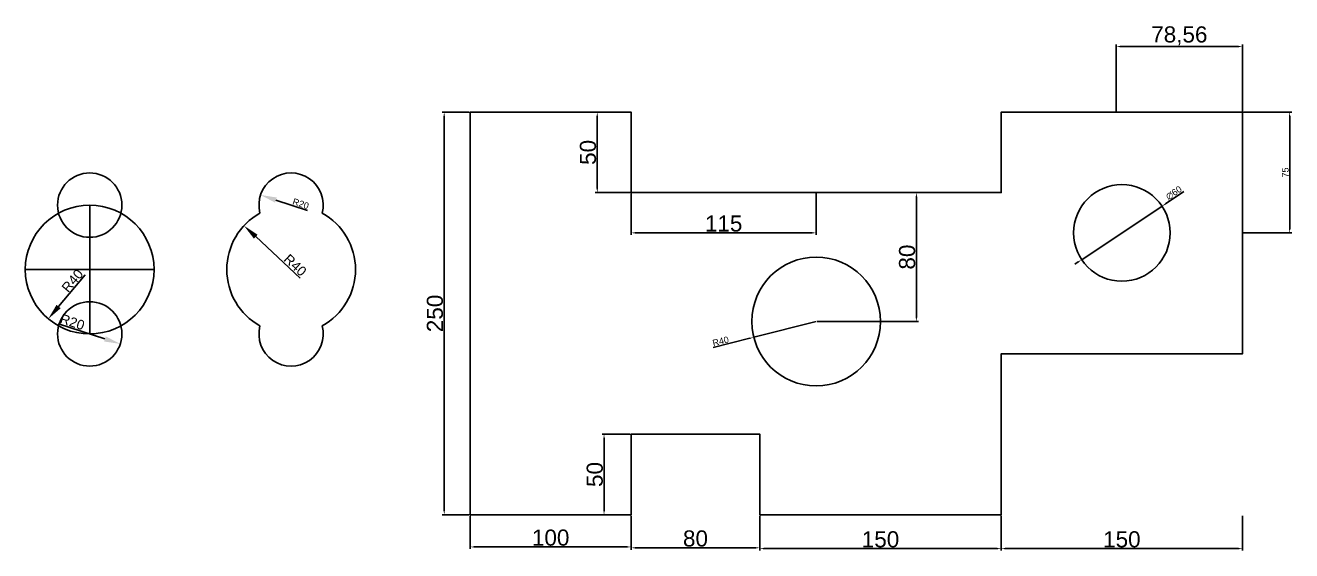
# Model space of a CAD drawing. Header units: millimetres. Extents: x 1484 to 6560, y 1637 to 2010.
# Drawn here: x 2297 to 3084, y 1684 to 2010 of the extents above; entities that cross this region are included whole.
import ezdxf

# ---------------------------------------------------------------- set-up
doc = ezdxf.new("R2010")
doc.units = ezdxf.units.MM
doc.styles.get("Standard").update_dxf_attribs({"font": 'arial.ttf'})
doc.dimstyles.new('ISO-25', dxfattribs={"dimtxt": 4, "dimasz": 2.5, "dimexe": 1.25, "dimexo": 0.625, "dimtad": 1, "dimtxsty": 'Standard', "dimcen": 2.5, "dimclrd": 1, "dimclrt": 4, "dimadec": 0, "dimazin": 0, "dimtfac": 1, "dimtmove": 0, "dimatfit": 3, "dimfxl": 1, "dimtfillclr": 6, "dimarcsym": 0})

# ---------------------------------------------------------------- blocks, each defined once
blk = doc.blocks.new('*D37')
at = {"color": 1, "linetype": 'Continuous', "lineweight": -2, "transparency": 16777216}
blk.add_line((2334.34, 1854.98), (2317.89, 1835.41), dxfattribs=at)
at = {"color": 1, "linetype": 'Continuous', "transparency": 16777216}
blk.add_solid([(2316.61, 1836.48), (2319.16, 1834.33), (2311.45, 1827.75)], dxfattribs=at)
at = {"layer": 'Defpoints', "color": 0, "linetype": 'Continuous', "transparency": 16777216}
for p in [(2337.19, 1858.37), (2311.45, 1827.75)]:
    blk.add_point(p, dxfattribs=at)
at = {"color": 4, "linetype": 'Continuous', "transparency": 16777216, "insert": (2326.51, 1851.39), "char_height": 6, "attachment_point": 5, "rotation": 49.94999}
blk.add_mtext('R40', dxfattribs=at)
blk = doc.blocks.new('*D38')
at = {"color": 1, "linetype": 'Continuous', "lineweight": -2, "transparency": 16777216}
blk.add_line((2317.85, 1824.67), (2346.7, 1815.27), dxfattribs=at)
at = {"color": 1, "linetype": 'Continuous', "transparency": 16777216}
blk.add_solid([(2347.22, 1816.86), (2346.18, 1813.69), (2356.21, 1812.18)], dxfattribs=at)
at = {"layer": 'Defpoints', "color": 0, "linetype": 'Continuous', "transparency": 16777216}
for p in [(2337.19, 1818.37), (2356.21, 1812.18)]:
    blk.add_point(p, dxfattribs=at)
at = {"color": 4, "linetype": 'Continuous', "transparency": 16777216, "insert": (2326.4, 1825.77), "char_height": 6, "attachment_point": 5, "rotation": 341.95199}
blk.add_mtext('R20', dxfattribs=at)
blk = doc.blocks.new('*D39')
at = {"color": 1, "linetype": 'Continuous', "lineweight": -2, "transparency": 16777216}
blk.add_line((2468.1, 1853.08), (2440.4, 1878.78), dxfattribs=at)
at = {"color": 1, "linetype": 'Continuous', "transparency": 16777216}
blk.add_solid([(2441.54, 1880), (2439.27, 1877.55), (2433.07, 1885.58)], dxfattribs=at)
at = {"layer": 'Defpoints', "color": 0, "linetype": 'Continuous', "transparency": 16777216}
for p in [(2433.07, 1885.58), (2462.39, 1858.37)]:
    blk.add_point(p, dxfattribs=at)
at = {"color": 4, "linetype": 'Continuous', "transparency": 16777216, "insert": (2464.9, 1861.08), "char_height": 6, "attachment_point": 5, "rotation": 317.14286}
blk.add_mtext('R40', dxfattribs=at)
blk = doc.blocks.new('*D40')
at = {"color": 1, "linetype": 'Continuous', "lineweight": -2, "transparency": 16777216}
blk.add_line((2472.64, 1894.98), (2452.9, 1901.52), dxfattribs=at)
at = {"color": 1, "linetype": 'Continuous', "transparency": 16777216}
blk.add_solid([(2453.43, 1903.1), (2452.38, 1899.93), (2443.41, 1904.66)], dxfattribs=at)
at = {"layer": 'Defpoints', "color": 0, "linetype": 'Continuous', "transparency": 16777216}
for p in [(2443.41, 1904.66), (2462.39, 1898.37)]:
    blk.add_point(p, dxfattribs=at)
at = {"color": 4, "linetype": 'Continuous', "transparency": 16777216, "insert": (2468.36, 1899.21), "char_height": 4, "attachment_point": 5, "rotation": 341.66981}
blk.add_mtext('R20', dxfattribs=at)
blk = doc.blocks.new('*D41')
at = {"color": 0, "linetype": 'Continuous', "lineweight": -2, "transparency": 16777216}
for p, q in [((2573.06, 1956.1), (2556.28, 1956.1)), ((2573.06, 1706.1), (2556.28, 1706.1))]:
    blk.add_line(p, q, dxfattribs=at)
at = {"color": 1, "linetype": 'Continuous', "lineweight": -2, "transparency": 16777216}
blk.add_line((2557.53, 1953.6), (2557.53, 1708.6), dxfattribs=at)
at = {"color": 1, "linetype": 'Continuous', "transparency": 16777216}
for points in [[(2557.12, 1953.6), (2557.95, 1953.6), (2557.53, 1956.1)], [(2557.12, 1708.6), (2557.95, 1708.6), (2557.53, 1706.1)]]:
    blk.add_solid(points, dxfattribs=at)
at = {"layer": 'Defpoints', "color": 0, "linetype": 'Continuous', "transparency": 16777216}
for p in [(2573.69, 1956.1), (2557.53, 1706.1), (2573.69, 1706.1)]:
    blk.add_point(p, dxfattribs=at)
at = {"color": 4, "linetype": 'Continuous', "transparency": 16777216, "insert": (2551.8, 1831.1), "char_height": 10, "attachment_point": 5, "rotation": 90}
blk.add_mtext('250', dxfattribs=at)
blk = doc.blocks.new('*D42')
at = {"color": 0, "linetype": 'Continuous', "lineweight": -2, "transparency": 16777216}
for p, q in [((2573.69, 1705.48), (2573.69, 1684.86)), ((2673.69, 1705.48), (2673.69, 1684.86))]:
    blk.add_line(p, q, dxfattribs=at)
at = {"color": 1, "linetype": 'Continuous', "lineweight": -2, "transparency": 16777216}
blk.add_line((2576.19, 1686.11), (2671.19, 1686.11), dxfattribs=at)
at = {"color": 1, "linetype": 'Continuous', "transparency": 16777216}
for points in [[(2576.19, 1686.53), (2576.19, 1685.69), (2573.69, 1686.11)], [(2671.19, 1686.53), (2671.19, 1685.69), (2673.69, 1686.11)]]:
    blk.add_solid(points, dxfattribs=at)
at = {"layer": 'Defpoints', "color": 0, "linetype": 'Continuous', "transparency": 16777216}
for p in [(2573.69, 1706.1), (2673.69, 1706.1), (2673.69, 1686.11)]:
    blk.add_point(p, dxfattribs=at)
at = {"color": 4, "linetype": 'Continuous', "transparency": 16777216, "insert": (2623.69, 1691.84), "char_height": 10, "attachment_point": 5}
blk.add_mtext('100', dxfattribs=at)
blk = doc.blocks.new('*D43')
at = {"color": 0, "linetype": 'Continuous', "lineweight": -2, "transparency": 16777216}
for p, q in [((2673.69, 1705.48), (2673.69, 1684.34)), ((2753.69, 1705.48), (2753.69, 1684.34))]:
    blk.add_line(p, q, dxfattribs=at)
at = {"color": 1, "linetype": 'Continuous', "lineweight": -2, "transparency": 16777216}
blk.add_line((2676.19, 1685.59), (2751.19, 1685.59), dxfattribs=at)
at = {"color": 1, "linetype": 'Continuous', "transparency": 16777216}
for points in [[(2676.19, 1686), (2676.19, 1685.17), (2673.69, 1685.59)], [(2751.19, 1686), (2751.19, 1685.17), (2753.69, 1685.59)]]:
    blk.add_solid(points, dxfattribs=at)
at = {"layer": 'Defpoints', "color": 0, "linetype": 'Continuous', "transparency": 16777216}
for p in [(2673.69, 1706.1), (2753.69, 1706.1), (2753.69, 1685.59)]:
    blk.add_point(p, dxfattribs=at)
at = {"color": 4, "linetype": 'Continuous', "transparency": 16777216, "insert": (2713.69, 1691.32), "char_height": 10, "attachment_point": 5}
blk.add_mtext('80', dxfattribs=at)
blk = doc.blocks.new('*D44')
at = {"color": 0, "linetype": 'Continuous', "lineweight": -2, "transparency": 16777216}
for p, q in [((2753.69, 1705.48), (2753.69, 1683.81)), ((2903.69, 1705.48), (2903.69, 1683.81))]:
    blk.add_line(p, q, dxfattribs=at)
at = {"color": 1, "linetype": 'Continuous', "lineweight": -2, "transparency": 16777216}
blk.add_line((2756.19, 1685.06), (2901.19, 1685.06), dxfattribs=at)
at = {"color": 1, "linetype": 'Continuous', "transparency": 16777216}
for points in [[(2756.19, 1685.48), (2756.19, 1684.64), (2753.69, 1685.06)], [(2901.19, 1685.48), (2901.19, 1684.64), (2903.69, 1685.06)]]:
    blk.add_solid(points, dxfattribs=at)
at = {"layer": 'Defpoints', "color": 0, "linetype": 'Continuous', "transparency": 16777216}
for p in [(2753.69, 1706.1), (2903.69, 1706.1), (2903.69, 1685.06)]:
    blk.add_point(p, dxfattribs=at)
at = {"color": 4, "linetype": 'Continuous', "transparency": 16777216, "insert": (2828.69, 1690.79), "char_height": 10, "attachment_point": 5}
blk.add_mtext('150', dxfattribs=at)
blk = doc.blocks.new('*D45')
at = {"color": 0, "linetype": 'Continuous', "lineweight": -2, "transparency": 16777216}
for p, q in [((2903.69, 1705.48), (2903.69, 1683.81)), ((3053.69, 1705.48), (3053.69, 1683.81))]:
    blk.add_line(p, q, dxfattribs=at)
at = {"color": 1, "linetype": 'Continuous', "lineweight": -2, "transparency": 16777216}
blk.add_line((2906.19, 1685.06), (3051.19, 1685.06), dxfattribs=at)
at = {"color": 1, "linetype": 'Continuous', "transparency": 16777216}
for points in [[(2906.19, 1685.48), (2906.19, 1684.64), (2903.69, 1685.06)], [(3051.19, 1685.48), (3051.19, 1684.64), (3053.69, 1685.06)]]:
    blk.add_solid(points, dxfattribs=at)
at = {"layer": 'Defpoints', "color": 0, "linetype": 'Continuous', "transparency": 16777216}
for p in [(2903.69, 1706.1), (3053.69, 1706.1), (3053.69, 1685.06)]:
    blk.add_point(p, dxfattribs=at)
at = {"color": 4, "linetype": 'Continuous', "transparency": 16777216, "insert": (2978.69, 1690.79), "char_height": 10, "attachment_point": 5}
blk.add_mtext('150', dxfattribs=at)
blk = doc.blocks.new('*D46')
at = {"color": 0, "linetype": 'Continuous', "lineweight": -2, "transparency": 16777216}
for p, q in [((3054.31, 1956.1), (3084.23, 1956.1)), ((3054.31, 1881.1), (3084.23, 1881.1))]:
    blk.add_line(p, q, dxfattribs=at)
at = {"color": 1, "linetype": 'Continuous', "lineweight": -2, "transparency": 16777216}
blk.add_line((3082.98, 1883.6), (3082.98, 1953.6), dxfattribs=at)
at = {"color": 1, "linetype": 'Continuous', "transparency": 16777216}
for points in [[(3082.56, 1953.6), (3083.39, 1953.6), (3082.98, 1956.1)], [(3082.56, 1883.6), (3083.39, 1883.6), (3082.98, 1881.1)]]:
    blk.add_solid(points, dxfattribs=at)
at = {"layer": 'Defpoints', "color": 0, "linetype": 'Continuous', "transparency": 16777216}
for p in [(3053.69, 1956.1), (3082.98, 1956.1), (3053.69, 1881.1)]:
    blk.add_point(p, dxfattribs=at)
at = {"color": 4, "linetype": 'Continuous', "transparency": 16777216, "insert": (3080.32, 1918.6), "char_height": 4, "attachment_point": 5, "rotation": 90}
blk.add_mtext('75', dxfattribs=at)
blk = doc.blocks.new('*D47')
at = {"color": 0, "linetype": 'Continuous', "lineweight": -2, "transparency": 16777216}
for p, q in [((2975.13, 1956.73), (2975.13, 1998.05)), ((3053.69, 1956.73), (3053.69, 1998.05))]:
    blk.add_line(p, q, dxfattribs=at)
at = {"color": 1, "linetype": 'Continuous', "lineweight": -2, "transparency": 16777216}
blk.add_line((3051.19, 1996.8), (2977.63, 1996.8), dxfattribs=at)
at = {"color": 1, "linetype": 'Continuous', "transparency": 16777216}
for points in [[(2977.63, 1997.22), (2977.63, 1996.38), (2975.13, 1996.8)], [(3051.19, 1997.22), (3051.19, 1996.38), (3053.69, 1996.8)]]:
    blk.add_solid(points, dxfattribs=at)
at = {"layer": 'Defpoints', "color": 0, "linetype": 'Continuous', "transparency": 16777216}
for p in [(2975.13, 1996.8), (2975.13, 1956.1), (3053.69, 1956.1)]:
    blk.add_point(p, dxfattribs=at)
at = {"color": 4, "linetype": 'Continuous', "transparency": 16777216, "insert": (3014.41, 2003.43), "char_height": 10, "attachment_point": 5}
blk.add_mtext('78,56', dxfattribs=at)
blk = doc.blocks.new('*D48')
at = {"color": 0, "linetype": 'Continuous', "lineweight": -2, "transparency": 16777216}
for p, q in [((2789.31, 1906.1), (2852.23, 1906.1)), ((2789.31, 1826.1), (2852.23, 1826.1))]:
    blk.add_line(p, q, dxfattribs=at)
at = {"color": 1, "linetype": 'Continuous', "lineweight": -2, "transparency": 16777216}
blk.add_line((2850.98, 1903.6), (2850.98, 1828.6), dxfattribs=at)
at = {"color": 1, "linetype": 'Continuous', "transparency": 16777216}
for points in [[(2850.56, 1903.6), (2851.4, 1903.6), (2850.98, 1906.1)], [(2850.56, 1828.6), (2851.4, 1828.6), (2850.98, 1826.1)]]:
    blk.add_solid(points, dxfattribs=at)
at = {"layer": 'Defpoints', "color": 0, "linetype": 'Continuous', "transparency": 16777216}
for p in [(2788.69, 1906.1), (2788.69, 1826.1), (2850.98, 1826.1)]:
    blk.add_point(p, dxfattribs=at)
at = {"color": 4, "linetype": 'Continuous', "transparency": 16777216, "insert": (2845.25, 1866.1), "char_height": 10, "attachment_point": 5, "rotation": 90}
blk.add_mtext('80', dxfattribs=at)
blk = doc.blocks.new('*D49')
at = {"color": 0, "linetype": 'Continuous', "lineweight": -2, "transparency": 16777216}
for p, q in [((2673.69, 1905.48), (2673.69, 1879.89)), ((2788.69, 1905.48), (2788.69, 1879.89))]:
    blk.add_line(p, q, dxfattribs=at)
at = {"color": 1, "linetype": 'Continuous', "lineweight": -2, "transparency": 16777216}
blk.add_line((2676.19, 1881.14), (2786.19, 1881.14), dxfattribs=at)
at = {"color": 1, "linetype": 'Continuous', "transparency": 16777216}
for points in [[(2676.19, 1881.56), (2676.19, 1880.73), (2673.69, 1881.14)], [(2786.19, 1881.56), (2786.19, 1880.73), (2788.69, 1881.14)]]:
    blk.add_solid(points, dxfattribs=at)
at = {"layer": 'Defpoints', "color": 0, "linetype": 'Continuous', "transparency": 16777216}
for p in [(2673.69, 1906.1), (2788.69, 1906.1), (2788.69, 1881.14)]:
    blk.add_point(p, dxfattribs=at)
at = {"color": 4, "linetype": 'Continuous', "transparency": 16777216, "insert": (2731.19, 1886.88), "char_height": 10, "attachment_point": 5}
blk.add_mtext('115', dxfattribs=at)
blk = doc.blocks.new('*D50')
at = {"color": 0, "linetype": 'Continuous', "lineweight": -2, "transparency": 16777216}
for p, q in [((2673.06, 1956.1), (2651.4, 1956.1)), ((2673.06, 1906.1), (2651.4, 1906.1))]:
    blk.add_line(p, q, dxfattribs=at)
at = {"color": 1, "linetype": 'Continuous', "lineweight": -2, "transparency": 16777216}
blk.add_line((2652.65, 1953.6), (2652.65, 1908.6), dxfattribs=at)
at = {"color": 1, "linetype": 'Continuous', "transparency": 16777216}
for points in [[(2652.24, 1953.6), (2653.07, 1953.6), (2652.65, 1956.1)], [(2652.24, 1908.6), (2653.07, 1908.6), (2652.65, 1906.1)]]:
    blk.add_solid(points, dxfattribs=at)
at = {"layer": 'Defpoints', "color": 0, "linetype": 'Continuous', "transparency": 16777216}
for p in [(2673.69, 1956.1), (2652.65, 1906.1), (2673.69, 1906.1)]:
    blk.add_point(p, dxfattribs=at)
at = {"color": 4, "linetype": 'Continuous', "transparency": 16777216, "insert": (2646.92, 1931.1), "char_height": 10, "attachment_point": 5, "rotation": 90}
blk.add_mtext('50', dxfattribs=at)
blk = doc.blocks.new('*D51')
at = {"color": 0, "linetype": 'Continuous', "lineweight": -2, "transparency": 16777216}
for p, q in [((2673.06, 1756.1), (2655.61, 1756.1)), ((2673.06, 1706.1), (2655.61, 1706.1))]:
    blk.add_line(p, q, dxfattribs=at)
at = {"color": 1, "linetype": 'Continuous', "lineweight": -2, "transparency": 16777216}
blk.add_line((2656.86, 1753.6), (2656.86, 1708.6), dxfattribs=at)
at = {"color": 1, "linetype": 'Continuous', "transparency": 16777216}
for points in [[(2656.45, 1753.6), (2657.28, 1753.6), (2656.86, 1756.1)], [(2656.45, 1708.6), (2657.28, 1708.6), (2656.86, 1706.1)]]:
    blk.add_solid(points, dxfattribs=at)
at = {"layer": 'Defpoints', "color": 0, "linetype": 'Continuous', "transparency": 16777216}
for p in [(2673.69, 1756.1), (2656.86, 1706.1), (2673.69, 1706.1)]:
    blk.add_point(p, dxfattribs=at)
at = {"color": 4, "linetype": 'Continuous', "transparency": 16777216, "insert": (2651.13, 1731.1), "char_height": 10, "attachment_point": 5, "rotation": 90}
blk.add_mtext('50', dxfattribs=at)
blk = doc.blocks.new('*D52')
at = {"color": 1, "linetype": 'Continuous', "lineweight": -2, "transparency": 16777216}
for p, q in [((2788.69, 1826.1), (2749.91, 1816.28)), ((2724.75, 1809.9), (2747.49, 1815.66))]:
    blk.add_line(p, q, dxfattribs=at)
at = {"color": 1, "linetype": 'Continuous', "transparency": 16777216}
blk.add_solid([(2747.39, 1816.07), (2747.59, 1815.26), (2749.91, 1816.28)], dxfattribs=at)
at = {"layer": 'Defpoints', "color": 0, "linetype": 'Continuous', "transparency": 16777216}
for p in [(2788.69, 1826.1), (2749.91, 1816.28)]:
    blk.add_point(p, dxfattribs=at)
at = {"color": 4, "linetype": 'Continuous', "transparency": 16777216, "insert": (2729.33, 1813.81), "char_height": 4, "attachment_point": 5, "rotation": 14.21736}
blk.add_mtext('R40', dxfattribs=at)
blk = doc.blocks.new('*D53')
at = {"color": 1, "linetype": 'Continuous', "lineweight": -2, "transparency": 16777216}
for p, q in [((3017.26, 1906.75), (3005.75, 1899.1)), ((2953.71, 1864.49), (3003.67, 1897.71)), ((2951.63, 1863.1), (2949.54, 1861.72))]:
    blk.add_line(p, q, dxfattribs=at)
at = {"color": 1, "linetype": 'Continuous', "transparency": 16777216}
for points in [[(3005.52, 1899.44), (3005.98, 1898.75), (3003.67, 1897.71)], [(2951.4, 1863.45), (2951.86, 1862.76), (2953.71, 1864.49)]]:
    blk.add_solid(points, dxfattribs=at)
at = {"layer": 'Defpoints', "color": 0, "linetype": 'Continuous', "transparency": 16777216}
for p in [(3003.67, 1897.71), (2953.71, 1864.49)]:
    blk.add_point(p, dxfattribs=at)
at = {"color": 4, "linetype": 'Continuous', "transparency": 16777216, "insert": (3011.01, 1905.93), "char_height": 4, "attachment_point": 5, "rotation": 33.62204}
blk.add_mtext('∅60', dxfattribs=at)

msp = doc.modelspace()

# ---------------------------------------------------------------- linework, layer by layer
for p, q in [((2337.193, 1898.371), (2337.193, 1818.371)), ((2297.193, 1858.371), (2377.193, 1858.371))]:
    msp.add_line(p, q)
for points in [[(2573.689, 1706.1), (2673.689, 1706.1), (2673.689, 1756.1), (2753.689, 1756.1), (2753.689, 1706.1), (2903.689, 1706.1), (2903.689, 1806.1), (3053.689, 1806.1), (3053.689, 1956.1), (2903.689, 1956.1), (2903.689, 1906.1), (2673.689, 1906.1), (2673.689, 1956.1), (2573.689, 1956.1), (2573.689, 1706.1)], [(3053.689, 1956.1), (2978.689, 1956.1)]]:
    msp.add_lwpolyline(points)
for centre, radius in [((2337.193, 1898.371), 20), ((2978.689, 1881.1), 30), ((2337.193, 1858.371), 40), ((2788.689, 1826.1), 40), ((2337.193, 1818.371), 20)]:
    msp.add_circle(centre, radius)
for centre, radius, start, end in [((2462.394, 1898.371), 20, 345.522488, 194.477512), ((2462.394, 1858.371), 40, 118.955024, 241.044976), ((2462.394, 1858.371), 40, 298.955024, 61.044976), ((2462.394, 1818.371), 20, 165.522488, 14.477512)]:
    msp.add_arc(centre, radius, start, end)

# ---------------------------------------------------------------- dimensions: what is measured, and where the dimension line sits
at = {"linetype": 'Continuous'}
for base, p1, p2, picture, middle in [((2975.133, 1996.798), (3053.689, 1956.1), (2975.133, 1956.1), '*D47', (3014.411, 2003.433)), ((2788.689, 1881.145), (2673.689, 1906.1), (2788.689, 1906.1), '*D49', (2731.189, 1886.876)), ((2673.689, 1686.111), (2573.689, 1706.1), (2673.689, 1706.1), '*D42', (2623.689, 1691.842)), ((2753.689, 1685.585), (2673.689, 1706.1), (2753.689, 1706.1), '*D43', (2713.689, 1691.316)), ((2903.689, 1685.06), (2753.689, 1706.1), (2903.689, 1706.1), '*D44', (2828.689, 1690.79)), ((3053.689, 1685.06), (2903.689, 1706.1), (3053.689, 1706.1), '*D45', (2978.689, 1690.79))]:
    dim = msp.add_linear_dim(base=base, p1=p1, p2=p2, dimstyle='ISO-25', override={"dimtxt": 10}, dxfattribs=at)
    dim.commit()
    dim.dimension.update_dxf_attribs({"geometry": picture, "text_midpoint": middle})
for base, p1, p2, picture, middle in [((2557.534, 1706.1), (2573.689, 1956.1), (2573.689, 1706.1), '*D41', (2551.803, 1831.1)), ((2652.654, 1906.1), (2673.689, 1956.1), (2673.689, 1906.1), '*D50', (2646.924, 1931.1)), ((2850.981, 1826.1), (2788.689, 1906.1), (2788.689, 1826.1), '*D48', (2845.25, 1866.1)), ((2656.863, 1706.1), (2673.689, 1756.1), (2673.689, 1706.1), '*D51', (2651.132, 1731.1))]:
    dim = msp.add_linear_dim(base=base, p1=p1, p2=p2, angle=90, dimstyle='ISO-25', override={"dimtxt": 10}, dxfattribs=at)
    dim.commit()
    dim.dimension.update_dxf_attribs({"geometry": picture, "text_midpoint": middle})
dim = msp.add_aligned_dim(p1=(3053.689, 1881.1), p2=(3053.689, 1956.1), distance=-29.288, dimstyle='ISO-25', dxfattribs=at)
dim.commit()
dim.dimension.update_dxf_attribs({"geometry": '*D46', "text_midpoint": (3080.317, 1918.6)})
for center, mpoint, override, picture, middle in [((2462.394, 1898.371), (2443.409, 1904.661), {"dimasz": 10}, '*D40', (2467.517, 1896.674)), ((2462.394, 1858.371), (2433.072, 1885.578), {"dimtxt": 6, "dimasz": 10, "dimclrd": 1}, '*D39', (2462.394, 1858.371)), ((2337.193, 1858.371), (2311.454, 1827.752), {"dimtxt": 6, "dimasz": 10}, '*D37', (2329.332, 1849.02)), ((2337.193, 1818.371), (2356.208, 1812.175), {"dimtxt": 6, "dimasz": 10, "dimclrd": 1}, '*D38', (2325.255, 1822.261))]:
    dim = msp.add_radius_dim(center=center, mpoint=mpoint, dimstyle='ISO-25', override=override, dxfattribs=at)
    dim.commit()
    dim.dimension.update_dxf_attribs({"geometry": picture, "text_midpoint": middle, "dimtype": 164})
dim = msp.add_diameter_dim_2p(p1=(2953.708, 1864.489), p2=(3003.67, 1897.711), dimstyle='ISO-25', dxfattribs=at)
dim.commit()
dim.dimension.update_dxf_attribs({"geometry": '*D53', "text_midpoint": (3011.007, 1905.928)})
dim = msp.add_radius_dim(center=(2788.689, 1826.1), mpoint=(2749.914, 1816.276), dimstyle='ISO-25', dxfattribs=at)
dim.commit()
dim.dimension.update_dxf_attribs({"geometry": '*D52', "text_midpoint": (2729.986, 1811.227), "dimtype": 164})

doc.saveas('drawing.dxf')
